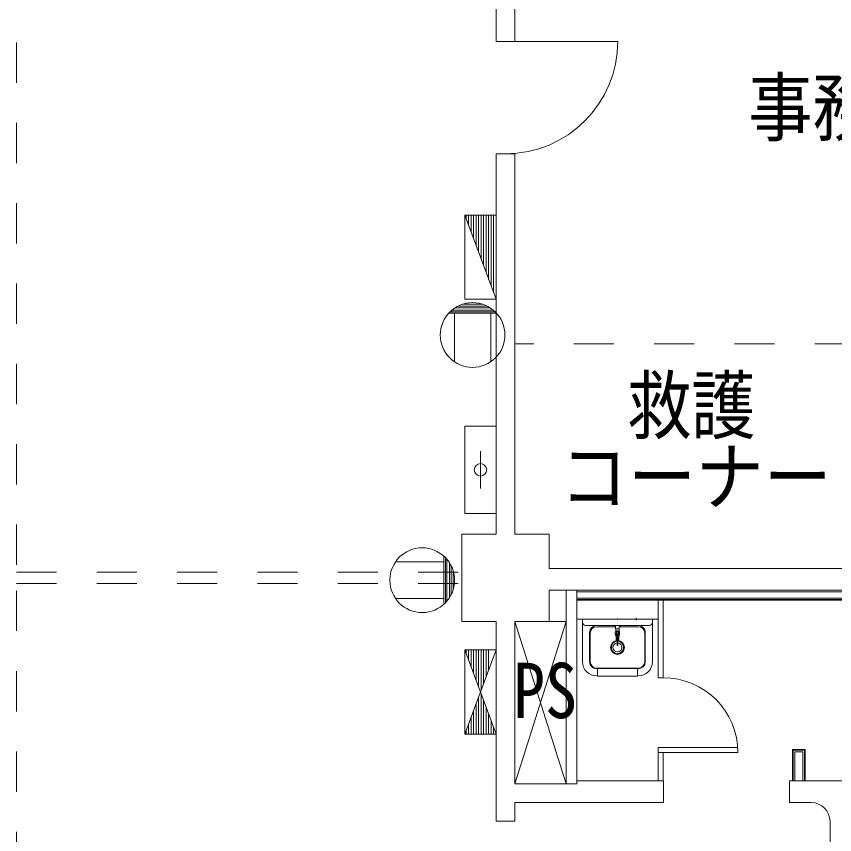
# Model space of a CAD drawing. Units: millimetres, scale not verified. Extents: x -36471 to 36210, y -29928 to 23658.
# Drawn here: x 23457 to 30012, y -5489 to 1064 of the extents above; entities that cross this region are included whole.
import ezdxf
from ezdxf.enums import TextEntityAlignment as Align

# ---------------------------------------------------------------- set-up
doc = ezdxf.new("R2010")
doc.units = ezdxf.units.MM
doc.header["$LTSCALE"] = 380
for name, pattern in [('DASHED_DOTTED', [9.25, 6, -1.5, 0.25, -1.5]), ('USER1', [1.693333, 0.846667, -0.846667]), ('USER2', [0.846667, 0.423333, -0.423333]), ('USER4', [13.546667, 10.16, -0.846667, 0.423333, -0.846667, 0.423333, -0.846667])]:
    doc.linetypes.add(name, pattern=pattern)
for name, color, linetype, lineweight in [('0-1_C-7', 253, 'Continuous', 18), ('0-2_6-3', 1, 'Continuous', 18), ('0-A_2-2', 8, 'Continuous', 18), ('0-B_2-1', 8, 'Continuous', 18), ('0-C_2-0', 8, 'Continuous', 18), ('0-D_1-C', 8, 'Continuous', 18), ('0-E_1-A', 8, 'USER2', 18), ('1-7_0-B', 8, 'Continuous', 18), ('1-8_0-A', 8, 'Continuous', 18), ('1-B_0-2', 7, 'Continuous', 18), ('2-F_0-E', 8, 'USER1', 18)]:
    doc.layers.add(name, color=color, linetype=linetype, lineweight=lineweight)
doc.styles.add('ＭＳ ゴシック', font='')
doc.styles.get('ＭＳ ゴシック').set_extended_font_data('MS Gothic')

msp = doc.modelspace()

# ---------------------------------------------------------------- linework, layer by layer
at = {"layer": '0-1_C-7', "color": 4}
msp.add_line((27174.9, -2417.5), (27174.9, -2717.5), dxfattribs=at)
msp.add_circle((27174.9, -2567.5), 50, dxfattribs=at)
at = {"layer": '0-2_6-3', "color": 4}
for p, q in [((27299.9, -526.7), (27049.9, -526.7)), ((27299.9, -1201.7), (27049.9, -526.7)), ((27059.9, -526.7), (27059.9, -553.7)), ((27079.9, -526.7), (27079.9, -607.7)), ((27099.9, -526.7), (27099.9, -661.7)), ((27119.9, -526.7), (27119.9, -715.7)), ((27139.9, -526.7), (27139.9, -769.7)), ((27159.9, -526.7), (27159.9, -823.7)), ((27179.9, -526.7), (27179.9, -877.7)), ((27199.9, -526.7), (27199.9, -931.7)), ((27219.9, -526.7), (27219.9, -985.7)), ((27239.9, -526.7), (27239.9, -1039.7)), ((27259.9, -526.7), (27259.9, -1093.7)), ((27279.9, -526.7), (27279.9, -1147.7)), ((27299.9, -1201.7), (27299.9, -526.7)), ((27299.9, -4009.5), (27049.9, -4009.5)), ((27059.9, -4009.5), (27059.9, -4036.5)), ((27079.9, -4009.5), (27079.9, -4090.5)), ((27099.9, -4009.5), (27099.9, -4144.5)), ((27119.9, -4009.5), (27119.9, -4198.5)), ((27139.9, -4009.5), (27139.9, -4252.5)), ((27159.9, -4009.5), (27159.9, -4306.5)), ((27179.9, -4009.5), (27179.9, -4333.5)), ((27199.9, -4009.5), (27199.9, -4279.5)), ((27219.9, -4009.5), (27219.9, -4225.5)), ((27239.9, -4009.5), (27239.9, -4171.5)), ((27299.9, -4684.5), (27299.9, -4009.5)), ((27299.9, -4009.5), (27299.9, -4684.5)), ((27159.9, -4684.5), (27159.9, -4387.5)), ((27179.9, -4684.5), (27179.9, -4360.5)), ((27139.9, -4684.5), (27139.9, -4441.5)), ((27199.9, -4684.5), (27199.9, -4414.5)), ((27119.9, -4684.5), (27119.9, -4495.5)), ((27219.9, -4684.5), (27219.9, -4468.5)), ((27239.9, -4684.5), (27239.9, -4522.5)), ((27099.9, -4684.5), (27099.9, -4549.5)), ((27259.9, -4684.5), (27259.9, -4576.5)), ((27079.9, -4684.5), (27079.9, -4603.5)), ((27279.9, -4684.5), (27279.9, -4630.5)), ((27299.9, -4684.5), (27049.9, -4684.5)), ((27059.9, -4684.5), (27059.9, -4657.5))]:
    msp.add_line(p, q, dxfattribs=at)
at = {"layer": '0-2_6-3'}
for p, q in [((27030.6, -1240.5), (27192.6, -1240.5)), ((27289.8, -1301.2), (26933.4, -1301.2)), ((27277.7, -1289.1), (26945.6, -1289.1)), ((27253.4, -1268.8), (26969.9, -1268.8)), ((27229.1, -1256.7), (26994.2, -1256.7)), ((26917.2, -1313.4), (27297.9, -1313.4)), ((26965.8, -1313.4), (26965.8, -1702.2)), ((27257.4, -1313.4), (27257.4, -1702.2)), ((26882.3, -3256.7), (26882.3, -3637.4)), ((26894.5, -3629.3), (26894.5, -3272.9)), ((26882.3, -3305.3), (26493.5, -3305.3)), ((26906.6, -3617.1), (26906.6, -3285)), ((26926.9, -3592.8), (26926.9, -3309.3)), ((26939, -3568.5), (26939, -3333.6)), ((26955.2, -3370.1), (26955.2, -3532.1)), ((26882.3, -3596.9), (26493.5, -3596.9))]:
    msp.add_line(p, q, dxfattribs=at)
at = {"layer": '0-2_6-3', "color": 4}
msp.add_lwpolyline([(27049.9, -526.7), (27049.9, -1201.7), (27299.9, -1201.7)], dxfattribs=at)
for points in [[(27049.9, -2217.5), (27049.9, -2917.5), (27299.9, -2917.5), (27299.9, -2217.5)], [(27049.9, -4009.5), (27049.9, -4684.5), (27299.9, -4684.5)], [(27049.9, -4684.5), (27049.9, -4009.5), (27299.9, -4009.5)]]:
    msp.add_lwpolyline(points, close=True, dxfattribs=at)
at = {"layer": '0-2_6-3'}
for centre in [(27111.6, -1487.5), (26708.2, -3451.1)]:
    msp.add_circle(centre, 259.2, dxfattribs=at)
at = {"layer": '0-A_2-2'}
for p, q in [((27862.4, -3532), (27862.4, -5082)), ((27724.9, -3782), (27862.4, -3782)), ((28432.4, -3762), (28412.4, -3762)), ((28422.4, -3752), (28422.4, -3772)), ((28279.5, -3882.9), (28265.3, -3897.1)), ((28265.3, -3882.9), (28279.5, -3897.1))]:
    msp.add_line(p, q, dxfattribs=at)
at = {"layer": '0-A_2-2', "linetype": 'DASHED_DOTTED'}
for p, q in [((27449.9, -3782), (27862.4, -5082)), ((27862.4, -3782), (27449.9, -5082))]:
    msp.add_line(p, q, dxfattribs=at)
at = {"layer": '0-A_2-2'}
msp.add_circle((28272.4, -3762), 2, dxfattribs=at)
at = {"layer": '0-B_2-1'}
for p, q in [((27947.4, -3544), (34399.9, -3544)), ((27947.4, -3594), (34399.9, -3594)), ((27947.4, -3606), (34399.9, -3606)), ((28597.4, -4232), (28597.4, -3612)), ((28637.4, -4232), (28637.4, -3612)), ((27947.4, -3762), (28597.4, -3762)), ((28637.4, -4232), (28597.4, -4232)), ((29236.1, -4792), (28597.4, -4792)), ((28597.4, -5057), (28597.4, -4792)), ((29237.4, -4832), (28597.4, -4832)), ((28637.4, -5057), (28637.4, -4832)), ((29680.9, -4813), (29769.9, -4813)), ((29680.9, -4813), (29680.9, -5057)), ((29692.9, -4825), (29757.9, -4825)), ((29692.9, -4825), (29692.9, -5057)), ((29757.9, -4825), (29757.9, -5057)), ((29769.9, -4813), (29769.9, -5057))]:
    msp.add_line(p, q, dxfattribs=at)
msp.add_arc((28637.4, -4832), 600, 0, 90, dxfattribs=at)
at = {"layer": '0-C_2-0'}
for p, q in [((27947.4, -5082), (27947.4, -3532)), ((27947.4, -3612), (34399.9, -3612)), ((29674.9, -4807), (29775.9, -4807)), ((29674.9, -4807), (29674.9, -5057)), ((29775.9, -4807), (29775.9, -5057))]:
    msp.add_line(p, q, dxfattribs=at)
at = {"layer": '0-D_1-C'}
for p, q in [((27992.4, -3762), (27992.4, -3788)), ((27992.4, -3762), (28552.4, -3762)), ((27992.4, -3788), (27992.4, -4104)), ((28552.4, -3762), (28552.4, -3788)), ((28552.4, -3788), (28552.4, -4104)), ((28017.4, -3813), (28527.4, -3813)), ((28106.4, -3824), (28257.2, -3824)), ((28247.4, -3813), (28259.2, -3813)), ((28247.4, -3814), (28247.4, -3813)), ((28254.2, -3821.9), (28254.7, -3822.1)), ((28254.9, -3875.4), (28254.9, -3867)), ((28256.7, -3863.9), (28257.1, -3863.6)), ((28257.1, -3863.6), (28263.3, -3860)), ((28257.6, -3840), (28257.6, -3825.9)), ((28258.6, -3841), (28259.3, -3841)), ((28259.3, -3849.6), (28259.3, -3841)), ((28263.3, -3860), (28270.6, -3855.8)), ((28274.2, -3855.8), (28280.8, -3859.7)), ((28280.8, -3859.7), (28287.7, -3863.6)), ((28285.4, -3849.6), (28285.4, -3841)), ((28287.1, -3825.9), (28287.1, -3840)), ((28287.6, -3824), (28438.4, -3824)), ((28287.7, -3863.6), (28288.1, -3863.9)), ((28289.9, -3867), (28289.9, -3875.4)), ((28290.1, -3822.1), (28290.5, -3821.9)), ((28297.4, -3814), (28297.4, -3813)), ((28049.4, -4104), (28049.4, -3871)), ((28054.4, -4104), (28054.4, -3876)), ((28254.9, -3883), (28254.9, -3875.4)), ((28257.1, -3886.4), (28256.7, -3886.1)), ((28263.3, -3890), (28257.1, -3886.4)), ((28261.1, -3920), (28261.2, -3920.7)), ((28269.5, -3893.5), (28263.3, -3890)), ((28269.5, -3891), (28269.5, -3893.5)), ((28269.5, -3893.5), (28269.8, -3917.5)), ((28269.8, -3917.5), (28270.4, -3973.5)), ((28275, -3917.5), (28274.4, -3973.5)), ((28275.3, -3893.5), (28275, -3917.5)), ((28280.8, -3890.3), (28275.3, -3893.5)), ((28275.3, -3891), (28275.3, -3893.5)), ((28287.7, -3886.4), (28280.8, -3890.3)), ((28288.1, -3886.1), (28287.7, -3886.4)), ((28289.9, -3875.4), (28289.9, -3883)), ((28490.4, -3876), (28490.4, -4104)), ((28495.4, -3871), (28495.4, -4104)), ((28271.9, -3975), (28272.9, -3975)), ((28106.4, -4156), (28272.4, -4156)), ((28106.4, -4161), (28112.4, -4161)), ((28112.4, -4158.6), (28112.4, -4220.4)), ((28272.4, -4156), (28438.4, -4156)), ((28432.4, -4161), (28438.4, -4161)), ((28106.4, -4218), (28112.4, -4218)), ((28112.4, -4220.4), (28432.4, -4220.4)), ((28432.4, -4218), (28438.4, -4218))]:
    msp.add_line(p, q, dxfattribs=at)
for points in [[(28259.2, -3813), (28285.6, -3813), (28297.4, -3813)], [(28259.3, -3841), (28285.4, -3841), (28286.1, -3841)], [(28112.4, -4158.6), (28432.4, -4158.6), (28432.4, -4220.4)]]:
    msp.add_lwpolyline(points, dxfattribs=at)
msp.add_circle((28272.4, -3875), 7, dxfattribs=at)
msp.add_circle((28272.4, -3875), 7, dxfattribs=at)
for centre, radius, start, end in [((28017.4, -3788), 25, 180, 270), ((28527.4, -3788), 25, 270, 0), ((28106.4, -3871), 57, 89.96382, 180.00001), ((28106.4, -3876), 52, 90, 180), ((28255.4, -3814), 8, 180.00019, 261.67734), ((28253.6, -3825.9), 4, 359.99798, 74.35242), ((28272.4, -3875), 19.2, 144.62013, 155.38021), ((28192.8, -3844.6), 66.7, 343.23757, 355.68991), ((28258.6, -3840), 1, 180, 270), ((28272.4, -3875), 10, 0, 227.3276), ((28272.4, -3875), 19.2, 84.62013, 95.37987), ((28352, -3844.6), 66.7, 184.31062, 196.76176), ((28286.1, -3840), 1, 270, 0), ((28291.1, -3825.9), 4, 105.64104, 180.001), ((28272.4, -3875), 19.2, 24.61555, 35.3747), ((28289.4, -3814), 8, 278.32389, 359.99952), ((28438.4, -3871), 57, 359.99949, 90.03668), ((28438.4, -3876), 52, 0, 90), ((28272.4, -3875), 19.2, 204.61979, 215.37987), ((28310.9, -3875), 55, 191.92786, 194.82907), ((28156.2, -3915.9), 105, 357.78835, 14.82854), ((28278.7, -3919.6), 17.6, 183.56387, 185.73048), ((28271.7, -3920.3), 10.5, 185.73048, 189.3605), ((28269.8, -3920.6), 8.55, 189.3605, 193.814), ((28272.3, -3920), 11.1, 193.814, 197.24057), ((28271.6, -3920.2), 10.4, 197.24057, 200.91774), ((28273.5, -3919.5), 12.4, 200.91774, 207.05924), ((28272.4, -3920), 11.2, 207.30781, 306.12356), ((28272.4, -3875), 10, 227.3276, 312.6724), ((28257.5, -3891.2), 12, 0.62202, 47.32638), ((28287.3, -3891.2), 12, 132.67362, 179.37798), ((28273.1, -3920.3), 10.5, 304.08188, 1.73737), ((28272.4, -3875), 10, 312.6724, 0), ((28388.5, -3915.9), 104.9, 165.17767, 182.21785), ((28233.9, -3875), 55, 345.15023, 348.07284), ((28272.4, -3875), 19.2, 324.6253, 335.38445), ((28272.4, -3990), 55, 92.53633, 0), ((28272.4, -3990), 49, 92.77053, 0), ((28272.4, -3990), 36, 93.54668, 0), ((28271.9, -3973.5), 1.5, 180.62044, 269.99785), ((28272.9, -3973.5), 1.5, 270.00215, 359.37956), ((28272.4, -3990), 36, 0, 86.45178), ((28272.4, -3990), 55, 0, 87.46311), ((28272.4, -3990), 49, 0, 87.22836), ((28106.4, -4104), 114, 180, 270), ((28106.4, -4104), 57, 180, 270), ((28106.4, -4104), 52, 180, 270), ((28438.4, -4104), 114, 270, 0), ((28438.4, -4104), 57, 270.00101, 0), ((28438.4, -4104), 52, 270.00055, 359.99945)]:
    msp.add_arc(centre, radius, start, end, dxfattribs=at)
at = {"layer": '0-E_1-A'}
msp.add_line((27862.4, -5082), (27862.4, -3532), dxfattribs=at)
at = {"layer": '1-7_0-B', "linetype": 'USER1'}
msp.add_line((30174.9, -1557), (27449.9, -1557), dxfattribs=at)
at = {"layer": '1-8_0-A'}
msp.add_line((27374.9, 863), (28274.9, 863), dxfattribs=at)
msp.add_arc((27374.9, 863), 900, 270, 0, dxfattribs=at)
at = {"layer": '1-B_0-2'}
for p, q in [((27299.9, 3118), (27299.9, 863)), ((27299.9, -3082), (27299.9, -37)), ((27024.9, -3082), (27024.9, -3782)), ((27299.9, -3082), (27024.9, -3082)), ((27024.9, -3782), (27299.9, -3782)), ((27299.9, -3782), (27299.9, -5382))]:
    msp.add_line(p, q, dxfattribs=at)
at = {"layer": '1-B_0-2', "color": 8}
for p, q in [((27449.9, 863), (27449.9, 3118)), ((27299.9, 863), (27449.9, 863)), ((27299.9, -37), (27449.9, -37)), ((27449.9, -3082), (27449.9, -37)), ((27724.9, -3082), (27449.9, -3082)), ((27724.9, -3357), (27724.9, -3082)), ((27724.9, -3357), (34424.9, -3357)), ((27449.9, -3782), (27724.9, -3782)), ((27449.9, -3782), (27449.9, -5082)), ((27449.9, -5082), (27949.9, -5082)), ((28639.9, -5057), (27949.9, -5057)), ((28639.9, -5232), (28639.9, -5057)), ((29649.9, -5057), (29649.9, -5232)), ((30149.9, -5057), (29649.9, -5057)), ((29824.9, -5232), (29649.9, -5232)), ((27299.9, -5382), (27449.9, -5382)), ((29974.9, -6882), (29974.9, -5382))]:
    msp.add_line(p, q, dxfattribs=at)
at = {"layer": '1-B_0-2', "color": 8, "linetype": 'USER4'}
msp.add_line((27679.9, -5232), (28614.9, -5232), dxfattribs=at)
at = {"layer": '1-B_0-2', "color": 8}
for points in [[(27724.9, -3782), (27724.9, -3532), (34399.9, -3532)], [(28639.9, -5232), (27449.9, -5232), (27449.9, -5382)]]:
    msp.add_lwpolyline(points, dxfattribs=at)
msp.add_arc((29824.9, -5382), 150, 0, 90, dxfattribs=at)
at = {"layer": '2-F_0-E'}
for p, q in [((23457.2, 16298), (23457.2, -3432)), ((23457.2, -3387.4), (27024.9, -3387.4)), ((23457.2, -23162), (23457.2, -3432)), ((23457.2, -3476.5), (27024.9, -3476.5))]:
    msp.add_line(p, q, dxfattribs=at)

# ---------------------------------------------------------------- texts
at = {"layer": '1-7_0-B', "style": 'ＭＳ ゴシック'}
for s, height, width, p in [('事務室', 443, 0.85, (29320.1, -20.3)), ('救護', 443, 0.85, (28350.2, -2405.3)), ('コーナー', 443.2, 0.9, (27811.9, -2975.5)), ('PS', 443, 0.85, (27436, -4688.5))]:
    msp.add_text(s, height=height, dxfattribs=dict(at, width=width)).set_placement(p, align=Align.BOTTOM_LEFT)

doc.saveas('drawing.dxf')
